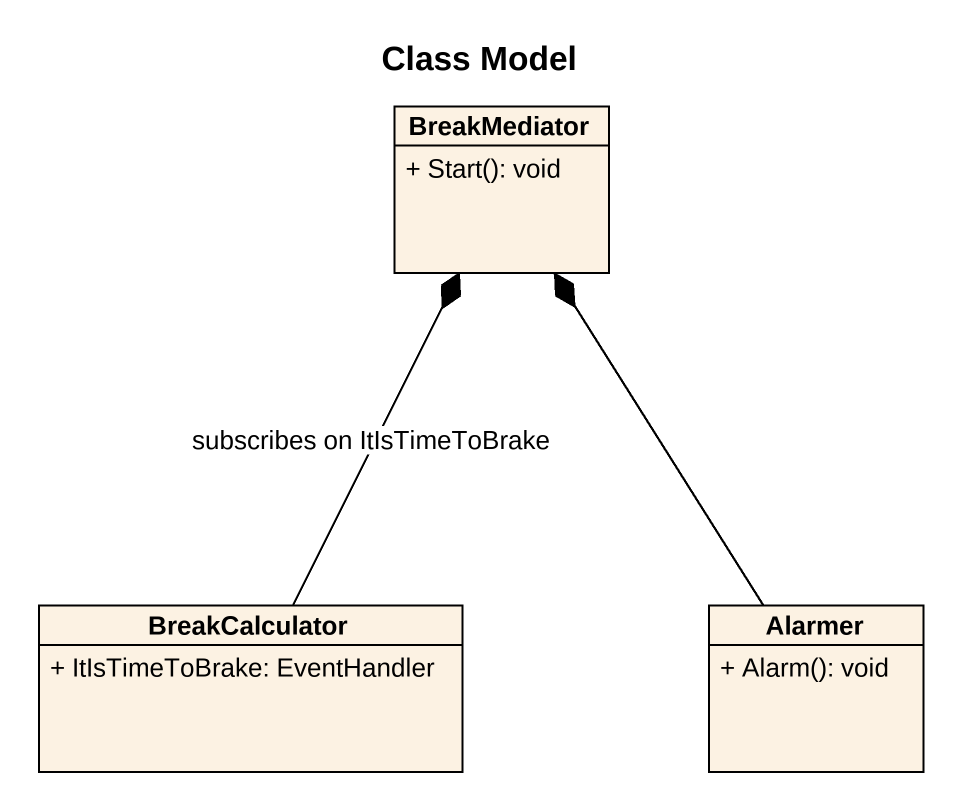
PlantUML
@startuml
title Class Model
hide circle
hide empty members
skinparam classAttributeIconSize 0
class BreakMediator {
  + Start(): void
}
class BreakCalculator {
  + ItIsTimeToBrake: EventHandler
}
class Alarmer {
  + Alarm(): void
}
BreakCalculator -up-* BreakMediator : subscribes on ItIsTimeToBrake
Alarmer -up-* BreakMediator
@enduml
